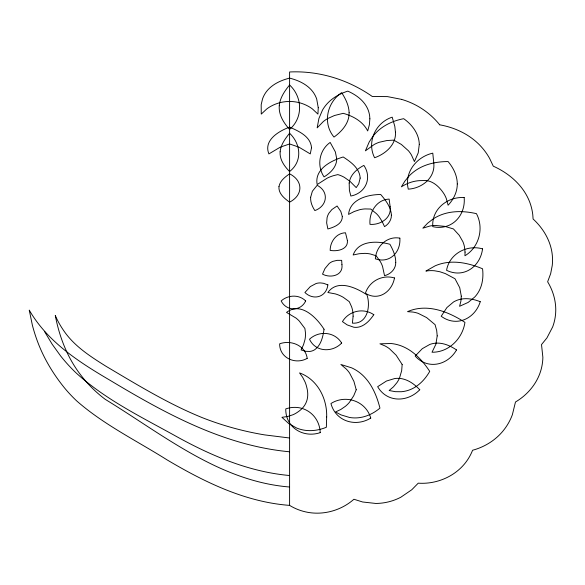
<?xml version="1.0" encoding="UTF-8"?>
<svg xmlns="http://www.w3.org/2000/svg" width="585" height="585" viewBox="0 0 585 585"><rect width="100%" height="100%" fill="white"/><g stroke="black" fill="none" stroke-linecap="round" stroke-linejoin="round"><path stroke-width="0.88" d="M289.597 487.005C219.572 481.418 163.018 434.633 105.293 399.379A125.409 125.409 0 0 1 80.167 374.254C67.151 357.099 59.29 336.521 55.282 315.483A84.511 84.511 0 0 0 63.048 329.662C73.593 345.772 90.134 356.338 106.134 366.356C137.49 384.937 168.787 404.147 202.681 417.814A306.759 306.759 0 0 0 264.661 434.896L289.597 437.997M439.679 124.817C454.508 127.413 468.856 134.053 479.481 144.875A63.056 63.056 0 0 1 489.623 158.425L493.279 166.169C509.279 173.328 523.707 185.796 529.886 202.564A52.233 52.233 0 0 1 532.781 214.739L533.096 219.002C542.822 227.916 550.141 239.85 552.043 253.034A49.286 49.286 0 0 1 552.262 265.414L550.66 273.656L547.64 281.787C552.913 290.482 555.947 300.588 555.75 310.789A49.103 49.103 0 0 1 552.686 326.869L546.931 337.925L541.513 344.58L542.873 357.362A49.783 49.783 0 0 1 539.831 373.522C535.421 385.53 526.427 395.533 515.48 402.005L512.358 414.75A56.197 56.197 0 0 1 498.596 435.752C491.341 442.691 482.281 447.649 472.6 450.245A49.827 49.827 0 0 1 466.494 461.382C455.605 476.402 436.593 484.46 418.238 483.173L411.796 489.74L400.82 497.235A54.961 54.961 0 0 1 375.775 503.451L362.612 501.988L353.918 499.254C340.923 510.749 322.423 515.773 305.458 511.853A52.401 52.401 0 0 1 289.597 505.381C245.298 502.084 204.618 482.142 166.996 459.839C136.59 440.68 103.677 424.651 76.562 400.805A144.904 144.904 0 0 1 65.067 388.601C54.076 375.197 44.862 360.228 38.508 344.082A164.275 164.275 0 0 1 32.387 325.245L29.25 310.123C47.736 342.152 79.45 362.349 110.514 380.572C165.767 413.683 224.245 445.741 289.597 451.781M289.597 475.517C248.274 471.854 209.525 455.02 173.694 434.955C139.976 416.33 104.686 398.992 76.006 372.828A161.35 161.35 0 0 1 60.54 355.848L52.211 344.287L44.562 331.563M401.69 99.391L387.438 96.605L372.294 96.488A138.916 138.916 0 0 0 344.104 81.264C326.854 74.397 308.163 71.07 289.597 71.984L289.597 505.381M401.683 99.413A76.079 76.079 0 0 1 439.693 124.802M465.046 252.091L464.943 255.755C479.13 247.301 484.183 228.128 476.431 213.642C465.163 211.105 453.068 210.52 442.055 214.498A43.224 43.224 0 0 0 433.032 219.024L427.679 223.17L422.831 228.187L429.77 226.051A33.25 33.25 0 0 1 435.145 225.43L444.797 226.358L453.455 228.954L459.24 235.294L462.932 241.78A27.422 27.422 0 0 1 464.468 246.826L465.046 252.091M326.671 416.929L326.35 427.277C319.629 430.019 312.229 431.313 304.997 430.297A35.078 35.078 0 0 1 296.595 428.008L288.858 423.664L281.941 417.324L287.725 416.476L293.026 414.728A27.042 27.042 0 0 0 297.845 411.986C306.781 406.114 309.487 397.23 306.708 387.102A31.839 31.839 0 0 0 305.07 382.012L302.664 377.318L299.549 372.908C317.501 379.387 327.242 398.553 326.671 416.929M390.151 206.761C391.833 218.19 380.184 225.181 369.998 224.362C368.864 212.567 376.389 199.631 389.135 199.09L390.151 206.761M318.247 107.713L317.926 114.097L312.529 109.051A33.096 33.096 0 0 0 307.995 106.119C296.617 99.903 282.577 99.903 271.199 106.119A33.096 33.096 0 0 0 266.658 109.051L261.261 114.097L261.188 104.693L262.497 99.026A26.405 26.405 0 0 1 266.526 91.509C272.149 84.262 280.902 80.306 289.597 78.112C298.291 80.306 307.037 84.262 312.661 91.509A26.405 26.405 0 0 1 316.69 99.026L318.247 107.713M280.12 151.807C279.513 159.544 284.39 166.323 289.597 171.529C302.716 161.343 300.844 143.917 289.597 133.241C285.224 138.645 280.793 144.663 280.12 151.807M310.642 197.262C310.313 202.052 312.266 206.659 314.862 210.578C327.366 206.11 329.333 191.544 317.158 185.313L312.368 191.229L310.642 197.262M461.294 296.156L460.885 301.187L459.583 306.291L468.154 302.416L474.859 296.909A29.308 29.308 0 0 0 479.605 289.933C482.771 283.396 483.437 275.915 482.559 268.771C470.779 263.923 457.792 260.647 445.031 262.87A44.943 44.943 0 0 0 435.189 265.809L425.895 271.067L427.613 270.826A32.431 32.431 0 0 1 434.553 270.782L439.869 271.74L445.339 273.59L454.991 278.731L459.73 287.681L461.294 296.156M279.257 105.768C278.533 114.814 283.732 123.004 289.597 129.409C303.352 117.775 302.467 96.854 289.597 85C284.654 90.982 279.966 97.827 279.257 105.768M342.305 216.413C342.569 224.033 333.955 227.287 327.878 228.954L326.649 222.9L327.088 217.649A15.795 15.795 0 0 1 328.916 213.211L331.863 209.576L337.07 205.986L340.792 211.404L342.305 216.413M347.41 240.596C348.221 249.722 337.026 251.616 330.174 250.395C330.079 241.744 336.36 232.991 345.494 232.786L347.41 240.596M419.291 144.305L418.209 152.912L414.407 161.57L411.496 155.098A30.968 30.968 0 0 0 408.432 150.769L401.376 144.451L393.734 140.129L386.941 140.532L379.277 142.265A33.82 33.82 0 0 0 374.298 144.429L365.398 150.85L369.215 141.958L372.645 136.7A43.253 43.253 0 0 1 379.087 129.892C386.063 123.969 394.765 120.408 403.687 118.689C412.081 124.561 419.021 133.724 419.291 144.305M433.763 162.966C435.496 177.701 421.982 188.421 408.279 189.138C404.081 172.312 416.717 156.736 432.783 153.153L433.763 162.966M353.121 316.163L352.382 323.139C367.555 324.339 370.824 306.035 366.934 294.811C356.06 287.644 337.53 278.943 327.878 292.507L335.351 293.904A35.137 35.137 0 0 1 343.329 297.348L349.318 301.699L351.629 306.876A28.182 28.182 0 0 1 353.011 313.465L353.121 316.163M402.158 364.492L401.676 370.634L399.584 377.866A28.299 28.299 0 0 1 396.959 382.619L393.464 386.831L389.135 390.524L395.343 391.679L401.295 391.731A30.829 30.829 0 0 0 409.675 389.837C418.414 386.509 425.163 379.38 429.719 371.38C422.706 360.682 413.544 350.634 401.354 345.94A40.27 40.27 0 0 0 391.102 343.512L379.95 343.812L384.886 345.874A32.38 32.38 0 0 1 389.398 348.675L396.14 355.219L402.158 364.492M349.113 112.386C349.545 122.806 341.984 131.362 334.006 137.073C322.32 123.186 327.117 102.375 341.662 92.657C345.479 98.594 348.814 105.205 349.113 112.386M395.46 132.188C396.301 144.714 385.449 153.95 374.59 157.745C366.546 141.841 375.614 122.572 392.199 117.161L394.816 126.375L395.46 132.188M437.207 335.885L435.876 344.272L432.015 352.236C448.812 352.492 462.596 338.496 464.943 322.372C448.373 311.571 426.882 303.14 407.518 311.651L412.966 312.068A31.583 31.583 0 0 1 418.187 313.348L426.619 317.582L435.079 324.668L436.681 330.474L437.207 335.885M369.866 118.799L369.384 124.744L367.694 130.945C362.919 121.49 353.077 116.02 343.198 113.329L334.496 115.501L327.593 118.594A33.038 33.038 0 0 0 323.293 121.578L317.158 127.881L318.913 118.477L322.474 110.126A36.943 36.943 0 0 1 327.878 102.931C333.311 97.293 340.39 93.505 347.79 91.128C355.695 94.616 363.27 99.969 367.219 107.874A25.521 25.521 0 0 1 369.647 115.94L369.866 118.799M278.972 186.556C278.248 193.533 284.5 198.549 289.597 202.154C303.396 195.061 303.22 180.685 289.597 173.825C285.063 176.962 280.032 180.794 278.972 186.556M336.697 158.637C336.916 166.74 330.51 172.999 324.053 176.889C316.543 165.811 319.176 150.14 330.174 142.433L335.359 151.903L336.697 158.637M341.94 264.683C343.373 275.689 330.371 278.438 322.518 274.131L324.989 268.53L329.18 263.513A14.12 14.12 0 0 1 332.916 261.349L337.099 260.354L341.662 260.347L341.94 264.683M457.287 183.968C457.316 191.96 453.521 199.514 448.095 205.218L446.326 198.6A29.594 29.594 0 0 0 444.073 193.971C439.291 186.527 431.81 179.383 422.282 180.597C414.867 180.414 407.555 182.783 401.39 186.842L404.871 181.138L409.01 176.107A42.807 42.807 0 0 1 416.469 169.884C425.778 163.771 437.097 161.57 448.095 161.57C453.375 167.822 457.273 175.646 457.287 183.968M311.512 147.771L310.269 153.913L298.957 147.164L289.597 143.961L280.23 147.164L268.917 153.913C263.228 140.261 278.899 131.025 289.597 127.113C298.642 131.077 310.745 136.437 311.512 147.771M464.176 197.562C465.748 215.763 451.525 230.899 432.783 226.658C431.445 209.196 447.62 196.436 464.176 197.562M391.394 215.17C391.541 219.953 388.513 224.238 384.542 226.658L382.063 221.32L379.087 216.706A31.568 31.568 0 0 0 376.396 213.627L370.758 209.05L365.135 208.918A31.736 31.736 0 0 0 359.658 209.715L354.181 211.521L348.558 214.41C350.042 199.039 367.819 194.549 380.718 194.498C385.742 200.377 391.014 207.112 391.394 215.17M399.855 238.146C400.966 252.15 389.661 263.886 375.358 258.819C376.082 246.329 387.051 235.77 399.855 238.146M349.179 183.032L349.399 190.352L350.854 196.033C365.64 193.24 372.389 177.913 363.87 165.401C356.923 168.955 350.115 174.82 349.179 183.032M360.163 178.096L358.729 183.844L356.214 187.609L350.064 181.401L344.411 177.394A31.51 31.51 0 0 0 339.241 175.047L337.837 174.593L333.677 175.617A42.456 42.456 0 0 0 327.212 178.132L317.158 184.546C314.233 169.145 330.986 160.685 343.198 156.977C350.693 161.862 359.731 168.268 360.163 178.096M395.745 262.482C395.884 268.976 390.612 274.226 384.542 275.667L382.531 266.365A30.793 30.793 0 0 0 380.294 261.546L376.118 255.755L370.488 254.022A30.347 30.347 0 0 0 364.923 253.363L359.212 253.707L353.15 254.987C358.495 240.172 377.362 240.801 389.903 244.267C393.003 249.853 395.796 255.967 395.745 262.482M324.053 329.267C322.957 336.521 321.26 344.733 315.088 349.442A11.437 11.437 0 0 1 309.838 351.446L305.714 351.314L301.078 349.94L303.513 344.762L305.004 339.505A28 28 0 0 0 305.45 332.733L304.909 328.499L299.293 321.055A34.369 34.369 0 0 0 296.017 318.079L286.533 312.419C300.814 301.312 316.675 317.64 324.053 329.267M482.559 248.866C480.307 266.606 463.759 278.672 446.567 270.307C449.324 253.81 466.984 244.369 482.559 248.866M327.878 284.851C326.445 297.085 313.575 300.873 304.909 292.507L310.328 286.577L316.105 283.513A14.566 14.566 0 0 1 320.551 282.928L323.505 283.286L327.878 284.851M394.495 277.963C392.001 291.732 378.583 301.502 365.398 293.275C369.281 281.158 382.341 274.306 394.495 277.963M356.214 389.756L353.735 395.745L349.428 402.319A30.983 30.983 0 0 1 345.442 406.282L340.814 409.478L335.534 411.964L341.055 414.904L349.508 417.463A33.301 33.301 0 0 0 358.027 417.8C366.151 417.076 373.742 413.31 379.95 408.133C376.703 395.248 371.161 382.217 360.726 373.522A40.979 40.979 0 0 0 351.651 367.841L340.894 364.492L346.196 368.974A33.52 33.52 0 0 1 349.567 373.033L353.925 381.391L356.214 389.756M480.256 301.699C474.991 318.73 456.475 327.541 441.207 316.251L446.911 307.556L453.565 301.955A23.488 23.488 0 0 1 460.98 299.14C467.488 297.897 474.186 299.286 480.256 301.699M373.822 314.715C370.283 319.768 365.932 324.851 359.848 326.774A14.223 14.223 0 0 1 353.779 327.227L347.168 324.894L342.43 321.611C348.901 310.796 363.453 307.549 373.822 314.715M305.677 300.931C300.785 311.622 286.277 311.352 281.173 300.931C287.966 294.803 299.052 294.277 305.677 300.931M456.519 349.94C447.796 365.303 427.737 370.049 415.174 356.068L422.29 348.675L429.807 344.433A22.72 22.72 0 0 1 437.617 343.102C444.483 343.183 450.94 346.144 456.519 349.94M419.767 389.756C407.672 402.356 387.058 402.875 377.654 386.692L386.458 381.025L394.816 378.51A22.683 22.683 0 0 1 402.743 378.897C409.456 380.484 415.109 384.835 419.767 389.756M341.662 343.051C332.507 352.74 315.403 352.228 309.502 339.22C318.993 330.357 334.81 331.68 341.662 343.051M370.758 418.085C355.673 427.379 335.717 421.456 330.942 403.54C345.662 394.144 365.917 401.047 370.758 418.085M307.205 358.364C295.615 364.981 279.506 358.137 279.637 343.812C291.067 339.629 305.436 345.472 307.205 358.364M320.222 432.637C303.352 438.341 285.414 427.555 285.765 408.9C302.876 403.021 319.505 414.699 320.222 432.637"/></g></svg>
